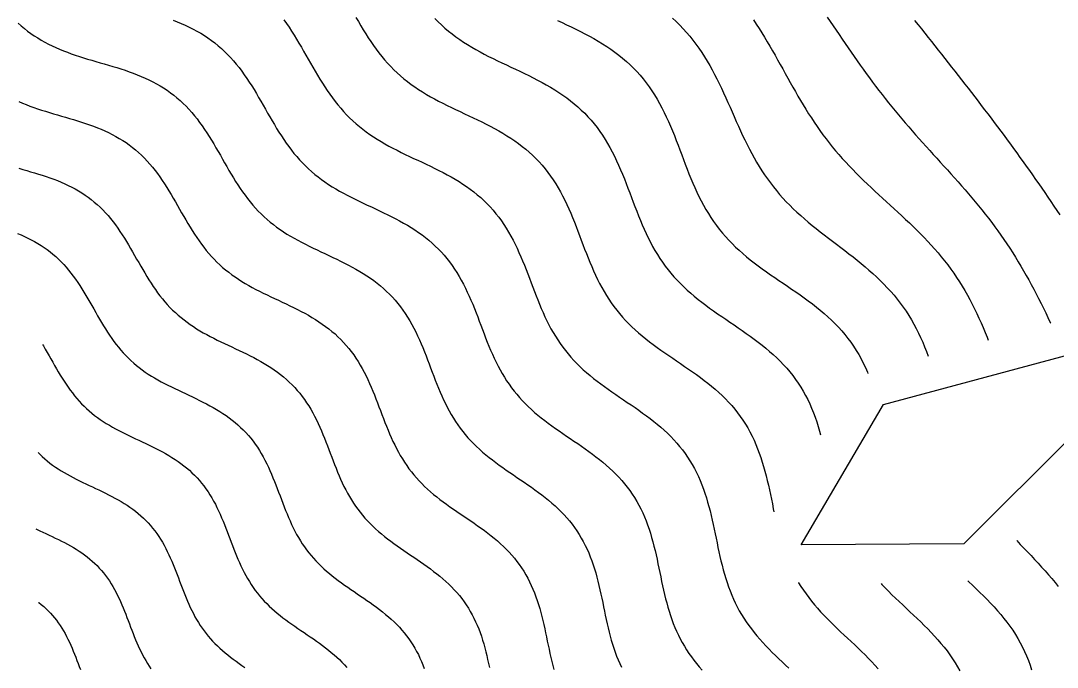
# Model space of a CAD drawing. Header units: millimetres. Extents: x -14.2 to 14.2, y -14.2 to 14.2.
# Drawn here: x 4.96 to 9.99, y 4.46 to 7.6 of the extents above; entities that cross this region are included whole.
import ezdxf

# ---------------------------------------------------------------- set-up
doc = ezdxf.new("R2010")
doc.units = ezdxf.units.MM
for name, color, linetype in [('ALTIN', 2, 'Continuous'), ('DOKU', 8, 'Continuous'), ('KESIM', 1, 'Continuous')]:
    doc.layers.add(name, color=color, linetype=linetype)

msp = doc.modelspace()

# ---------------------------------------------------------------- linework, layer by layer
at = {"layer": 'ALTIN'}
msp.add_lwpolyline([(8.7469, 5.05), (9.1477, 5.7317), (10.6088, 6.125), (9.5377, 5.0563)], close=True, dxfattribs=at)
at = {"layer": 'DOKU'}
for points in [[(5.6999, 7.5985), (5.7201, 7.5908), (5.7399, 7.5826), (5.7595, 7.5741), (5.7787, 7.5651), (5.7976, 7.5556), (5.8162, 7.5457), (5.8344, 7.5352), (5.8522, 7.5242), (5.8696, 7.5127), (5.8865, 7.5006), (5.9031, 7.488), (5.9192, 7.4749), (5.9349, 7.4612), (5.9502, 7.447), (5.965, 7.4322), (5.9794, 7.417), (5.9934, 7.4013), (6.007, 7.3851), (6.0203, 7.3685), (6.0332, 7.3514), (6.0457, 7.334), (6.0579, 7.3163), (6.0699, 7.2983), (6.0816, 7.2799), (6.093, 7.2614), (6.1043, 7.2427), (6.1154, 7.2238), (6.1264, 7.2049), (6.1373, 7.1858), (6.1481, 7.1668), (6.1589, 7.1478), (6.1698, 7.1289), (6.1807, 7.1101), (6.1917, 7.0914), (6.2028, 7.0729), (6.2141, 7.0547), (6.2255, 7.0367), (6.2372, 7.019), (6.2492, 7.0016), (6.2614, 6.9846), (6.274, 6.968), (6.2869, 6.9517), (6.3001, 6.9359), (6.3137, 6.9205), (6.3277, 6.9055), (6.3421, 6.891), (6.3569, 6.8769), (6.3721, 6.8632), (6.3878, 6.85), (6.4038, 6.8373), (6.4202, 6.8249), (6.437, 6.8129), (6.4542, 6.8014), (6.4718, 6.7901), (6.4897, 6.7793), (6.508, 6.7687), (6.5265, 6.7584), (6.5454, 6.7484), (6.5644, 6.7386), (6.5837, 6.729), (6.6032, 6.7195), (6.6228, 6.7101), (6.6425, 6.7008), (6.6623, 6.6915), (6.6822, 6.6822), (6.702, 6.6728), (6.7217, 6.6633), (6.7414, 6.6537), (6.761, 6.644), (6.7803, 6.634), (6.7995, 6.6238), (6.8184, 6.6133), (6.8371, 6.6025), (6.8554, 6.5914), (6.8734, 6.5799), (6.891, 6.568), (6.9082, 6.5557), (6.925, 6.5429), (6.9413, 6.5297), (6.9572, 6.5161), (6.9725, 6.502), (6.9874, 6.4874), (7.0018, 6.4724), (7.0157, 6.4569), (7.029, 6.4409), (7.0419, 6.4245), (7.0542, 6.4076), (7.0661, 6.3903), (7.0775, 6.3726), (7.0884, 6.3545), (7.0988, 6.336), (7.1089, 6.3171), (7.1186, 6.298), (7.1279, 6.2785), (7.1369, 6.2589), (7.1455, 6.2389), (7.154, 6.2188), (7.1622, 6.1986), (7.1702, 6.1782), (7.1781, 6.1578), (7.1858, 6.1373), (7.1936, 6.1168), (7.2013, 6.0963), (7.209, 6.0759), (7.2168, 6.0556), (7.2248, 6.0355), (7.2329, 6.0155), (7.2411, 5.9957), (7.2497, 5.9762), (7.2585, 5.9569), (7.2676, 5.9378), (7.277, 5.9191), (7.2868, 5.9007), (7.297, 5.8827), (7.3076, 5.865), (7.3186, 5.8476), (7.3301, 5.8306), (7.342, 5.814), (7.3545, 5.7978), (7.3673, 5.7819), (7.3807, 5.7664), (7.3945, 5.7513), (7.4088, 5.7365), (7.4236, 5.7221), (7.4388, 5.708), (7.4544, 5.6941), (7.4704, 5.6806), (7.4867, 5.6673), (7.5034, 5.6543), (7.5205, 5.6414), (7.5378, 5.6287), (7.5553, 5.6162), (7.5731, 5.6038), (7.591, 5.5914), (7.609, 5.5791), (7.6271, 5.5669), (7.6452, 5.5546), (7.6633, 5.5422), (7.6814, 5.5298), (7.6993, 5.5172), (7.7171, 5.5045), (7.7347, 5.4917), (7.752, 5.4786), (7.769, 5.4652), (7.7858, 5.4517), (7.8021, 5.4378), (7.8181, 5.4236), (7.8336, 5.4091), (7.8487, 5.3943), (7.8633, 5.3791), (7.8773, 5.3635), (7.8909, 5.3475), (7.9038, 5.3312), (7.9163, 5.3145), (7.9281, 5.2974), (7.9394, 5.2799), (7.9501, 5.262), (7.9602, 5.2438), (7.9697, 5.2252), (7.9787, 5.2062), (7.9872, 5.187), (7.9952, 5.1674), (8.0026, 5.1475), (8.0096, 5.1273), (8.0162, 5.1069), (8.0223, 5.0862), (8.0281, 5.0653), (8.0336, 5.0443), (8.0387, 5.0232), (8.0437, 5.0019), (8.0484, 4.9805), (8.053, 4.9591), (8.0574, 4.9376), (8.0619, 4.9162), (8.0663, 4.8947), (8.0707, 4.8734), (8.0753, 4.8521), (8.08, 4.831), (8.0848, 4.81), (8.0899, 4.7891), (8.0953, 4.7685), (8.101, 4.7481), (8.107, 4.7278), (8.1134, 4.7079), (8.1202, 4.6882), (8.1274, 4.6687), (8.1351, 4.6496), (8.1433, 4.6307), (8.152, 4.6122), (8.1612, 4.5939), (8.1709, 4.5759), (8.1811, 4.5582), (8.1919, 4.5408), (8.2032, 4.5237), (8.215, 4.5069), (8.2273, 4.4903), (8.2401, 4.474), (8.2533, 4.4579), (8.267, 4.442)], [(6.2375, 7.6004), (6.2504, 7.5824), (6.2631, 7.564), (6.2754, 7.5454), (6.2875, 7.5265), (6.2994, 7.5073), (6.311, 7.4879), (6.3225, 7.4684), (6.3338, 7.4488), (6.3451, 7.4292), (6.3563, 7.4095), (6.3675, 7.3898), (6.3787, 7.3703), (6.39, 7.3508), (6.4013, 7.3315), (6.4128, 7.3124), (6.4245, 7.2936), (6.4363, 7.275), (6.4484, 7.2567), (6.4608, 7.2387), (6.4735, 7.2211), (6.4865, 7.2039), (6.4998, 7.1871), (6.5135, 7.1708), (6.5275, 7.1548), (6.542, 7.1394), (6.5569, 7.1243), (6.5722, 7.1098), (6.5879, 7.0957), (6.6041, 7.082), (6.6206, 7.0688), (6.6376, 7.056), (6.655, 7.0436), (6.6728, 7.0317), (6.691, 7.0201), (6.7095, 7.0088), (6.7284, 6.9979), (6.7475, 6.9873), (6.767, 6.9769), (6.7867, 6.9668), (6.8067, 6.9568), (6.8268, 6.947), (6.8471, 6.9373), (6.8675, 6.9277), (6.8879, 6.9181), (6.9084, 6.9084), (6.9289, 6.8988), (6.9494, 6.889), (6.9697, 6.8791), (6.9899, 6.869), (7.0099, 6.8587), (7.0298, 6.8481), (7.0493, 6.8372), (7.0686, 6.8261), (7.0876, 6.8146), (7.1062, 6.8027), (7.1244, 6.7904), (7.1421, 6.7776), (7.1595, 6.7645), (7.1764, 6.7509), (7.1928, 6.7368), (7.2087, 6.7222), (7.224, 6.7071), (7.2389, 6.6916), (7.2532, 6.6755), (7.267, 6.659), (7.2803, 6.642), (7.2931, 6.6246), (7.3054, 6.6067), (7.3171, 6.5884), (7.3284, 6.5696), (7.3392, 6.5505), (7.3496, 6.531), (7.3596, 6.5112), (7.3692, 6.4912), (7.3785, 6.4708), (7.3875, 6.4502), (7.3962, 6.4294), (7.4047, 6.4085), (7.413, 6.3874), (7.4211, 6.3663), (7.4292, 6.3451), (7.4372, 6.3239), (7.4451, 6.3028), (7.4531, 6.2817), (7.4612, 6.2607), (7.4694, 6.2399), (7.4778, 6.2192), (7.4863, 6.1988), (7.4952, 6.1785), (7.5042, 6.1586), (7.5137, 6.1389), (7.5234, 6.1196), (7.5335, 6.1005), (7.5441, 6.0819), (7.555, 6.0636), (7.5664, 6.0456), (7.5783, 6.0281), (7.5907, 6.0109), (7.6035, 5.9941), (7.6168, 5.9777), (7.6306, 5.9617), (7.6449, 5.9461), (7.6597, 5.9308), (7.675, 5.9158), (7.6906, 5.9012), (7.7068, 5.887), (7.7233, 5.873), (7.7402, 5.8592), (7.7575, 5.8457), (7.7751, 5.8324), (7.793, 5.8193), (7.8112, 5.8064), (7.8295, 5.7935), (7.848, 5.7808), (7.8667, 5.7681), (7.8854, 5.7554), (7.9041, 5.7427), (7.9228, 5.7299), (7.9415, 5.717), (7.96, 5.7041), (7.9784, 5.6909), (7.9966, 5.6776), (8.0145, 5.6641), (8.0321, 5.6503), (8.0494, 5.6363), (8.0663, 5.6219), (8.0828, 5.6073), (8.0989, 5.5923), (8.1145, 5.5769), (8.1295, 5.5612), (8.1441, 5.5451), (8.1581, 5.5286), (8.1715, 5.5117), (8.1843, 5.4945), (8.1966, 5.4768), (8.2082, 5.4587), (8.2193, 5.4402), (8.2297, 5.4214), (8.2396, 5.4021), (8.2489, 5.3825), (8.2577, 5.3626), (8.2659, 5.3423), (8.2736, 5.3218), (8.2808, 5.3009), (8.2876, 5.2798), (8.294, 5.2584), (8.2999, 5.2369), (8.3056, 5.2151), (8.3109, 5.1932), (8.316, 5.1712), (8.3209, 5.1491), (8.3257, 5.127), (8.3303, 5.1048), (8.3349, 5.0826), (8.3394, 5.0605), (8.344, 5.0384), (8.3487, 5.0164), (8.3536, 4.9946), (8.3586, 4.9729), (8.3639, 4.9513), (8.3694, 4.93), (8.3753, 4.9088), (8.3815, 4.8879), (8.3881, 4.8673), (8.3951, 4.8469), (8.4026, 4.8268), (8.4106, 4.807), (8.419, 4.7875), (8.428, 4.7683), (8.4375, 4.7494), (8.4476, 4.7309), (8.4582, 4.7126), (8.4693, 4.6946), (8.481, 4.6769), (8.4932, 4.6595), (8.5059, 4.6424), (8.5191, 4.6255), (8.5328, 4.6089), (8.547, 4.5925), (8.5615, 4.5762), (8.5765, 4.5602), (8.5918, 4.5443), (8.6074, 4.5286), (8.6233, 4.5129), (8.6394, 4.4974), (8.6557, 4.4819), (8.6721, 4.4664), (8.6886, 4.451)], [(6.5876, 7.6117), (6.5993, 7.5916), (6.611, 7.5717), (6.6229, 7.5519), (6.6349, 7.5324), (6.6472, 7.5132), (6.6597, 7.4944), (6.6724, 7.4758), (6.6855, 7.4577), (6.6989, 7.4399), (6.7127, 7.4225), (6.7268, 7.4056), (6.7413, 7.3892), (6.7563, 7.3732), (6.7717, 7.3577), (6.7875, 7.3426), (6.8037, 7.3281), (6.8204, 7.314), (6.8375, 7.3003), (6.855, 7.2871), (6.873, 7.2743), (6.8914, 7.262), (6.9101, 7.25), (6.9293, 7.2384), (6.9487, 7.2271), (6.9686, 7.2161), (6.9887, 7.2054), (7.009, 7.195), (7.0296, 7.1847), (7.0504, 7.1745), (7.0713, 7.1645), (7.0924, 7.1546), (7.1135, 7.1446), (7.1347, 7.1347), (7.1559, 7.1247), (7.177, 7.1146), (7.198, 7.1044), (7.2188, 7.0939), (7.2395, 7.0833), (7.26, 7.0724), (7.2802, 7.0612), (7.3001, 7.0497), (7.3197, 7.0378), (7.3389, 7.0255), (7.3577, 7.0128), (7.3761, 6.9996), (7.394, 6.986), (7.4114, 6.972), (7.4283, 6.9574), (7.4448, 6.9424), (7.4607, 6.9268), (7.476, 6.9107), (7.4908, 6.8942), (7.5051, 6.8771), (7.5188, 6.8596), (7.532, 6.8416), (7.5446, 6.8231), (7.5568, 6.8042), (7.5684, 6.7848), (7.5796, 6.7651), (7.5904, 6.745), (7.6007, 6.7245), (7.6106, 6.7038), (7.6202, 6.6827), (7.6295, 6.6615), (7.6385, 6.64), (7.6472, 6.6184), (7.6558, 6.5966), (7.6642, 6.5748), (7.6725, 6.5529), (7.6807, 6.531), (7.689, 6.5092), (7.6972, 6.4874), (7.7056, 6.4658), (7.7141, 6.4442), (7.7227, 6.4229), (7.7316, 6.4018), (7.7407, 6.3809), (7.75, 6.3603), (7.7598, 6.34), (7.7698, 6.32), (7.7803, 6.3004), (7.7912, 6.2811), (7.8025, 6.2622), (7.8143, 6.2436), (7.8265, 6.2255), (7.8393, 6.2078), (7.8525, 6.1904), (7.8663, 6.1735), (7.8806, 6.157), (7.8953, 6.1408), (7.9106, 6.125), (7.9263, 6.1096), (7.9425, 6.0945), (7.9592, 6.0798), (7.9763, 6.0653), (7.9938, 6.0511), (8.0116, 6.0372), (8.0298, 6.0235), (8.0483, 6.0099), (8.067, 5.9965), (8.0859, 5.9833), (8.1051, 5.9701), (8.1243, 5.957), (8.1436, 5.9439), (8.163, 5.9308), (8.1823, 5.9176), (8.2016, 5.9043), (8.2207, 5.8909), (8.2397, 5.8773), (8.2585, 5.8636), (8.277, 5.8496), (8.2952, 5.8354), (8.3131, 5.8209), (8.3305, 5.8061), (8.3476, 5.7909), (8.3642, 5.7754), (8.3802, 5.7596), (8.3958, 5.7434), (8.4108, 5.7267), (8.4253, 5.7097), (8.4391, 5.6923), (8.4524, 5.6744), (8.465, 5.6562), (8.4771, 5.6375), (8.4885, 5.6184), (8.4993, 5.5989), (8.5095, 5.5791), (8.5191, 5.5588), (8.5281, 5.5382), (8.5366, 5.5173), (8.5446, 5.4961), (8.5521, 5.4745), (8.559, 5.4527), (8.5656, 5.4307), (8.5718, 5.4084), (8.5776, 5.3859), (8.5831, 5.3633), (8.5884, 5.3406), (8.5935, 5.3178), (8.5984, 5.2949), (8.6031, 5.272), (8.6079, 5.2491), (8.6126, 5.2262), (8.6158, 5.2107)], [(6.9706, 7.607), (6.9864, 7.591), (7.0027, 7.5755), (7.0195, 7.5605), (7.0367, 7.5459), (7.0543, 7.5318), (7.0724, 7.5182), (7.091, 7.505), (7.1099, 7.4923), (7.1293, 7.4799), (7.149, 7.468), (7.1691, 7.4563), (7.1896, 7.445), (7.2103, 7.434), (7.2313, 7.4231), (7.2526, 7.4125), (7.274, 7.4021), (7.2956, 7.3917), (7.3173, 7.3815), (7.3391, 7.3712), (7.361, 7.361), (7.3828, 7.3507), (7.4046, 7.3402), (7.4263, 7.3297), (7.4478, 7.3189), (7.4691, 7.3079), (7.4903, 7.2967), (7.5111, 7.2851), (7.5316, 7.2732), (7.5518, 7.261), (7.5717, 7.2483), (7.5911, 7.2352), (7.61, 7.2216), (7.6285, 7.2076), (7.6465, 7.1931), (7.6639, 7.1781), (7.6809, 7.1625), (7.6973, 7.1465), (7.7131, 7.1299), (7.7284, 7.1128), (7.7431, 7.0952), (7.7572, 7.0771), (7.7708, 7.0585), (7.7839, 7.0395), (7.7964, 7.0199), (7.8085, 7), (7.82, 6.9796), (7.8311, 6.9589), (7.8417, 6.9378), (7.852, 6.9164), (7.8619, 6.8947), (7.8714, 6.8727), (7.8807, 6.8506), (7.8897, 6.8283), (7.8986, 6.8058), (7.9073, 6.7833), (7.9158, 6.7608), (7.9243, 6.7382), (7.9328, 6.7156), (7.9414, 6.6932), (7.95, 6.6708), (7.9587, 6.6486), (7.9676, 6.6266), (7.9768, 6.6048), (7.9861, 6.5833), (7.9958, 6.562), (8.0058, 6.5411), (8.0162, 6.5204), (8.027, 6.5002), (8.0383, 6.4803), (8.0499, 6.4608), (8.0621, 6.4416), (8.0747, 6.4229), (8.0879, 6.4046), (8.1016, 6.3868), (8.1158, 6.3693), (8.1305, 6.3522), (8.1457, 6.3356), (8.1615, 6.3193), (8.1777, 6.3034), (8.1944, 6.2878), (8.2116, 6.2726), (8.2293, 6.2577), (8.2473, 6.243), (8.2657, 6.2287), (8.2845, 6.2145), (8.3035, 6.2005), (8.3228, 6.1867), (8.3424, 6.173), (8.3621, 6.1595), (8.382, 6.1459), (8.4019, 6.1324), (8.4219, 6.1188), (8.4418, 6.1052), (8.4617, 6.0915), (8.4814, 6.0777), (8.501, 6.0637), (8.5204, 6.0495), (8.5395, 6.0351), (8.5583, 6.0204), (8.5767, 6.0055), (8.5947, 5.9902), (8.6123, 5.9746), (8.6294, 5.9586), (8.646, 5.9422), (8.6621, 5.9255), (8.6776, 5.9083), (8.6925, 5.8908), (8.7068, 5.8728), (8.7205, 5.8544), (8.7335, 5.8355), (8.7459, 5.8163), (8.7577, 5.7966), (8.7688, 5.7765), (8.7794, 5.756), (8.7893, 5.7351), (8.7986, 5.7139), (8.8074, 5.6923), (8.8156, 5.6704), (8.8233, 5.6481), (8.8305, 5.6256), (8.8373, 5.6029), (8.8422, 5.585)], [(7.5647, 7.5978), (7.5873, 7.5873), (7.6098, 7.5766), (7.6322, 7.5659), (7.6545, 7.555), (7.6767, 7.5439), (7.6987, 7.5326), (7.7205, 7.521), (7.742, 7.5091), (7.7632, 7.4968), (7.784, 7.4842), (7.8044, 7.4711), (7.8244, 7.4576), (7.8439, 7.4436), (7.863, 7.4292), (7.8815, 7.4142), (7.8995, 7.3987), (7.917, 7.3827), (7.9339, 7.3662), (7.9502, 7.3491), (7.9659, 7.3315), (7.9811, 7.3133), (7.9957, 7.2947), (8.0097, 7.2755), (8.0232, 7.2559), (8.0361, 7.2357), (8.0485, 7.2152), (8.0604, 7.1942), (8.0718, 7.1728), (8.0828, 7.151), (8.0934, 7.129), (8.1035, 7.1066), (8.1134, 7.084), (8.123, 7.0612), (8.1323, 7.0382), (8.1414, 7.0151), (8.1503, 6.9918), (8.1592, 6.9686), (8.1679, 6.9453), (8.1767, 6.9221), (8.1855, 6.8989), (8.1944, 6.8759), (8.2034, 6.853), (8.2125, 6.8303), (8.222, 6.8078), (8.2316, 6.7856), (8.2416, 6.7637), (8.2519, 6.7421), (8.2627, 6.7209), (8.2738, 6.7), (8.2854, 6.6795), (8.2974, 6.6594), (8.3099, 6.6397), (8.323, 6.6204), (8.3365, 6.6015), (8.3506, 6.5831), (8.3652, 6.5651), (8.3804, 6.5475), (8.3961, 6.5303), (8.4123, 6.5135), (8.4291, 6.4971), (8.4463, 6.4811), (8.464, 6.4654), (8.4822, 6.45), (8.5008, 6.4349), (8.5198, 6.4201), (8.5391, 6.4055), (8.5588, 6.3911), (8.5787, 6.3769), (8.5988, 6.3628), (8.6192, 6.3488), (8.6396, 6.3348), (8.6602, 6.3209), (8.6808, 6.3069), (8.7013, 6.2929), (8.7218, 6.2788), (8.7422, 6.2645), (8.7623, 6.2501), (8.7823, 6.2355), (8.802, 6.2206), (8.8214, 6.2055), (8.8403, 6.1901), (8.8589, 6.1743), (8.8771, 6.1582), (8.8947, 6.1418), (8.9118, 6.1249), (8.9283, 6.1076), (8.9443, 6.09), (8.9597, 6.0719), (8.9744, 6.0533), (8.9885, 6.0343), (9.002, 6.0149), (9.0148, 5.9951), (9.0269, 5.9748), (9.0384, 5.9541), (9.0492, 5.9329), (9.0595, 5.9114), (9.0691, 5.8895), (9.0715, 5.8836)], [(8.1234, 7.6084), (8.1411, 7.5917), (8.1584, 7.5746), (8.1751, 7.557), (8.1914, 7.5389), (8.2071, 7.5204), (8.2223, 7.5014), (8.2371, 7.482), (8.2513, 7.4622), (8.2651, 7.4419), (8.2784, 7.4213), (8.2913, 7.4003), (8.3038, 7.3789), (8.3159, 7.3572), (8.3276, 7.3353), (8.339, 7.3131), (8.3501, 7.2907), (8.3609, 7.268), (8.3716, 7.2453), (8.382, 7.2224), (8.3923, 7.1994), (8.4025, 7.1764), (8.4126, 7.1534), (8.4227, 7.1304), (8.4329, 7.1074), (8.4431, 7.0846), (8.4534, 7.0619), (8.4638, 7.0393), (8.4745, 7.0169), (8.4853, 6.9948), (8.4965, 6.9729), (8.5079, 6.9512), (8.5196, 6.9299), (8.5317, 6.9088), (8.5441, 6.8881), (8.557, 6.8677), (8.5703, 6.8477), (8.5839, 6.828), (8.5981, 6.8087), (8.6127, 6.7897), (8.6277, 6.7711), (8.6432, 6.7528), (8.6592, 6.7349), (8.6755, 6.7173), (8.6924, 6.7001), (8.7096, 6.6831), (8.7273, 6.6665), (8.7453, 6.6501), (8.7637, 6.6339), (8.7824, 6.618), (8.8014, 6.6023), (8.8207, 6.5867), (8.8401, 6.5713), (8.8598, 6.5559), (8.8797, 6.5407), (8.8996, 6.5255), (8.9196, 6.5103), (8.9396, 6.495), (8.9596, 6.4797), (8.9796, 6.4644), (8.9994, 6.4489), (9.0191, 6.4332), (9.0385, 6.4174), (9.0577, 6.4014), (9.0767, 6.3851), (9.0953, 6.3686), (9.1135, 6.3518), (9.1314, 6.3347), (9.1488, 6.3172), (9.1657, 6.2994), (9.1822, 6.2813), (9.1982, 6.2628), (9.2136, 6.244), (9.2285, 6.2247), (9.2429, 6.2051), (9.2566, 6.1851), (9.2699, 6.1647), (9.2825, 6.144), (9.2946, 6.1228), (9.3061, 6.1013), (9.3171, 6.0795), (9.3275, 6.0574), (9.3374, 6.0349), (9.3469, 6.0121), (9.3559, 5.9891), (9.3642, 5.9663)], [(8.5158, 7.6007), (8.5298, 7.5798), (8.5435, 7.5587), (8.557, 7.5374), (8.5702, 7.5159), (8.5832, 7.4942), (8.596, 7.4724), (8.6086, 7.4505), (8.6211, 7.4285), (8.6335, 7.4064), (8.6458, 7.3842), (8.6581, 7.3621), (8.6703, 7.3399), (8.6825, 7.3178), (8.6947, 7.2957), (8.707, 7.2738), (8.7194, 7.2519), (8.732, 7.2301), (8.7446, 7.2085), (8.7574, 7.187), (8.7704, 7.1658), (8.7837, 7.1447), (8.7971, 7.1238), (8.8108, 7.1031), (8.8248, 7.0826), (8.839, 7.0624), (8.8536, 7.0424), (8.8684, 7.0227), (8.8835, 7.0032), (8.8989, 6.9839), (8.9147, 6.9649), (8.9307, 6.9461), (8.9471, 6.9276), (8.9637, 6.9092), (8.9806, 6.891), (8.9978, 6.8731), (9.0152, 6.8553), (9.0328, 6.8377), (9.0507, 6.8202), (9.0688, 6.8029), (9.087, 6.7856), (9.1054, 6.7684), (9.1239, 6.7513), (9.1425, 6.7343), (9.1612, 6.7172), (9.1798, 6.7002), (9.1985, 6.6831), (9.2172, 6.666), (9.2358, 6.6488), (9.2543, 6.6315), (9.2726, 6.6141), (9.2909, 6.5966), (9.3089, 6.5789), (9.3267, 6.561), (9.3443, 6.5429), (9.3616, 6.5247), (9.3786, 6.5062), (9.3953, 6.4875), (9.4117, 6.4685), (9.4277, 6.4493), (9.4434, 6.4298), (9.4586, 6.41), (9.4735, 6.39), (9.488, 6.3696), (9.502, 6.349), (9.5157, 6.3282), (9.5289, 6.307), (9.5417, 6.2856), (9.5541, 6.264), (9.5662, 6.2421), (9.5778, 6.2199), (9.5891, 6.1975), (9.6, 6.1749), (9.6105, 6.1521), (9.6208, 6.1291), (9.6308, 6.106), (9.6404, 6.0827), (9.6499, 6.0592), (9.6556, 6.0448)], [(8.8746, 7.6132), (8.8891, 7.592), (8.9036, 7.5709), (8.918, 7.5496), (8.9324, 7.5284), (8.9468, 7.5072), (8.9612, 7.4861), (8.9756, 7.465), (8.9901, 7.4439), (9.0046, 7.4228), (9.0192, 7.4019), (9.0339, 7.381), (9.0487, 7.3602), (9.0636, 7.3396), (9.0786, 7.319), (9.0937, 7.2985), (9.109, 7.2781), (9.1244, 7.2578), (9.1399, 7.2377), (9.1556, 7.2177), (9.1714, 7.1978), (9.1874, 7.1779), (9.2035, 7.1583), (9.2197, 7.1387), (9.2361, 7.1192), (9.2526, 7.0998), (9.2693, 7.0805), (9.286, 7.0613), (9.3029, 7.0421), (9.3198, 7.023), (9.3369, 7.004), (9.354, 6.985), (9.3712, 6.966), (9.3884, 6.9471), (9.4057, 6.9281), (9.4229, 6.9092), (9.4402, 6.8902), (9.4574, 6.8712), (9.4746, 6.8522), (9.4917, 6.8331), (9.5088, 6.8139), (9.5258, 6.7947), (9.5427, 6.7754), (9.5594, 6.7559), (9.576, 6.7364), (9.5925, 6.7167), (9.6088, 6.697), (9.6249, 6.677), (9.6408, 6.657), (9.6566, 6.6368), (9.6721, 6.6164), (9.6874, 6.5959), (9.7024, 6.5752), (9.7172, 6.5543), (9.7318, 6.5333), (9.7461, 6.5122), (9.7602, 6.4908), (9.774, 6.4693), (9.7876, 6.4476), (9.801, 6.4258), (9.8141, 6.4038), (9.827, 6.3817), (9.8396, 6.3595), (9.8521, 6.3371), (9.8643, 6.3146), (9.8764, 6.2919), (9.8882, 6.2692), (9.8999, 6.2464), (9.9114, 6.2235), (9.9228, 6.2005), (9.9341, 6.1774), (9.9453, 6.1543), (9.9564, 6.1312), (9.9584, 6.1268)], [(9.2983, 7.597), (9.3147, 7.5766), (9.3311, 7.5562), (9.3474, 7.5357), (9.3638, 7.5152), (9.3801, 7.4947), (9.3963, 7.4742), (9.4126, 7.4536), (9.4288, 7.4331), (9.445, 7.4125), (9.4612, 7.3919), (9.4774, 7.3713), (9.4935, 7.3507), (9.5096, 7.33), (9.5257, 7.3093), (9.5418, 7.2886), (9.5578, 7.2679), (9.5738, 7.2472), (9.5898, 7.2264), (9.6057, 7.2056), (9.6216, 7.1848), (9.6375, 7.164), (9.6533, 7.1431), (9.6691, 7.1222), (9.6849, 7.1013), (9.7006, 7.0803), (9.7163, 7.0593), (9.7319, 7.0383), (9.7475, 7.0172), (9.763, 6.9961), (9.7785, 6.975), (9.794, 6.9538), (9.8093, 6.9326), (9.8247, 6.9113), (9.8399, 6.89), (9.8551, 6.8686), (9.8702, 6.8472), (9.8853, 6.8258), (9.9003, 6.8043), (9.9153, 6.7828), (9.9301, 6.7612), (9.9449, 6.7396), (9.9597, 6.7179), (9.9743, 6.6962), (9.9889, 6.6744), (10.0035, 6.6526)], [(4.9486, 7.5838), (4.9636, 7.5707), (4.9789, 7.5581), (4.9945, 7.5459), (5.0105, 7.5342), (5.0267, 7.523), (5.0433, 7.5123), (5.0602, 7.502), (5.0774, 7.4923), (5.095, 7.4829), (5.1128, 7.4741), (5.131, 7.4656), (5.1494, 7.4576), (5.1682, 7.4499), (5.1872, 7.4426), (5.2065, 7.4356), (5.2259, 7.4289), (5.2456, 7.4224), (5.2655, 7.4161), (5.2855, 7.41), (5.3056, 7.404), (5.3259, 7.3981), (5.3462, 7.3922), (5.3665, 7.3863), (5.3868, 7.3804), (5.4071, 7.3743), (5.4273, 7.3682), (5.4474, 7.3618), (5.4674, 7.3552), (5.4873, 7.3484), (5.5069, 7.3412), (5.5264, 7.3337), (5.5455, 7.3259), (5.5644, 7.3176), (5.583, 7.3089), (5.6013, 7.2998), (5.6192, 7.2902), (5.6368, 7.28), (5.654, 7.2694), (5.6708, 7.2583), (5.6872, 7.2467), (5.7032, 7.2345), (5.7188, 7.2218), (5.7339, 7.2085), (5.7487, 7.1948), (5.763, 7.1806), (5.7769, 7.1658), (5.7905, 7.1506), (5.8036, 7.135), (5.8164, 7.1189), (5.8289, 7.1025), (5.841, 7.0857), (5.8528, 7.0685), (5.8643, 7.0511), (5.8756, 7.0334), (5.8867, 7.0155), (5.8976, 6.9974), (5.9083, 6.9792), (5.9189, 6.9609), (5.9295, 6.9425), (5.9399, 6.9241), (5.9504, 6.9058), (5.9609, 6.8875), (5.9714, 6.8693), (5.982, 6.8513), (5.9927, 6.8334), (6.0036, 6.8158), (6.0147, 6.7984), (6.026, 6.7813), (6.0376, 6.7645), (6.0494, 6.7481), (6.0615, 6.732), (6.074, 6.7163), (6.0868, 6.701), (6.0999, 6.6861), (6.1135, 6.6717), (6.1274, 6.6576), (6.1417, 6.644), (6.1564, 6.6308), (6.1715, 6.6181), (6.1869, 6.6057), (6.2028, 6.5938), (6.2191, 6.5822), (6.2357, 6.571), (6.2527, 6.5602), (6.27, 6.5497), (6.2876, 6.5395), (6.3055, 6.5296), (6.3237, 6.5199), (6.3422, 6.5104), (6.3608, 6.5011), (6.3796, 6.4919), (6.3986, 6.4829), (6.4176, 6.4739), (6.4367, 6.4649), (6.4559, 6.4559), (6.475, 6.4468), (6.4941, 6.4377), (6.5131, 6.4284), (6.532, 6.419), (6.5507, 6.4094), (6.5693, 6.3995), (6.5876, 6.3894), (6.6056, 6.3789), (6.6233, 6.3682), (6.6407, 6.357), (6.6577, 6.3456), (6.6743, 6.3337), (6.6905, 6.3214), (6.7063, 6.3086), (6.7216, 6.2955), (6.7364, 6.2818), (6.7508, 6.2678), (6.7647, 6.2532), (6.7781, 6.2382), (6.791, 6.2228), (6.8034, 6.2069), (6.8153, 6.1906), (6.8268, 6.1739), (6.8378, 6.1568), (6.8483, 6.1393), (6.8585, 6.1214), (6.8682, 6.1032), (6.8775, 6.0847), (6.8865, 6.0659), (6.8952, 6.0469), (6.9036, 6.0277), (6.9117, 6.0083), (6.9196, 5.9887), (6.9274, 5.969), (6.935, 5.9493), (6.9425, 5.9295), (6.95, 5.9097), (6.9574, 5.8899), (6.9649, 5.8702), (6.9725, 5.8506), (6.9801, 5.8311), (6.9879, 5.8118), (6.9959, 5.7927), (7.0042, 5.7738), (7.0127, 5.7552), (7.0215, 5.7368), (7.0306, 5.7187), (7.04, 5.7009), (7.0499, 5.6835), (7.0601, 5.6664), (7.0708, 5.6496), (7.0819, 5.6332), (7.0934, 5.6171), (7.1054, 5.6015), (7.1179, 5.5861), (7.1308, 5.5712), (7.1441, 5.5566), (7.1579, 5.5423), (7.1722, 5.5283), (7.1869, 5.5147), (7.2019, 5.5013), (7.2174, 5.4882), (7.2332, 5.4754), (7.2494, 5.4628), (7.2658, 5.4504), (7.2825, 5.4381), (7.2995, 5.426), (7.3166, 5.414), (7.3339, 5.4021), (7.3513, 5.3902), (7.3688, 5.3784), (7.3863, 5.3665), (7.4038, 5.3545), (7.4213, 5.3425), (7.4386, 5.3304), (7.4558, 5.3181), (7.4727, 5.3057), (7.4895, 5.293), (7.506, 5.2802), (7.5221, 5.267), (7.5379, 5.2536), (7.5534, 5.2399), (7.5684, 5.2259), (7.5829, 5.2116), (7.597, 5.1969), (7.6106, 5.1819), (7.6237, 5.1665), (7.6362, 5.1507), (7.6482, 5.1345), (7.6596, 5.118), (7.6705, 5.1011), (7.6809, 5.0838), (7.6906, 5.0662), (7.6999, 5.0483), (7.7086, 5.0299), (7.7167, 5.0113), (7.7244, 4.9924), (7.7316, 4.9731), (7.7384, 4.9537), (7.7447, 4.9339), (7.7507, 4.914), (7.7562, 4.8938), (7.7615, 4.8735), (7.7665, 4.8531), (7.7713, 4.8325), (7.7758, 4.8118), (7.7803, 4.7911), (7.7846, 4.7704), (7.7889, 4.7497), (7.7931, 4.729), (7.7975, 4.7084), (7.8018, 4.6878), (7.8064, 4.6674), (7.8111, 4.6471), (7.816, 4.627), (7.8212, 4.607), (7.8266, 4.5873), (7.8324, 4.5677), (7.8386, 4.5485), (7.8452, 4.5294), (7.8522, 4.5106), (7.8596, 4.4921), (7.8675, 4.4739), (7.8759, 4.456)], [(4.9511, 7.204), (4.969, 7.1962), (4.9871, 7.1888), (5.0054, 7.1817), (5.024, 7.175), (5.0428, 7.1685), (5.0618, 7.1622), (5.0809, 7.1562), (5.1002, 7.1503), (5.1197, 7.1445), (5.1392, 7.1388), (5.1588, 7.1331), (5.1784, 7.1274), (5.198, 7.1217), (5.2176, 7.1159), (5.2371, 7.1099), (5.2565, 7.1038), (5.2758, 7.0974), (5.295, 7.0908), (5.3139, 7.0839), (5.3327, 7.0767), (5.3512, 7.0691), (5.3694, 7.0611), (5.3874, 7.0527), (5.405, 7.0439), (5.4223, 7.0346), (5.4392, 7.0249), (5.4558, 7.0146), (5.4721, 7.0039), (5.4879, 6.9927), (5.5033, 6.9809), (5.5183, 6.9687), (5.533, 6.9559), (5.5472, 6.9426), (5.561, 6.9289), (5.5745, 6.9147), (5.5875, 6.9), (5.6002, 6.8849), (5.6126, 6.8694), (5.6246, 6.8536), (5.6363, 6.8373), (5.6477, 6.8208), (5.6588, 6.804), (5.6697, 6.7869), (5.6804, 6.7696), (5.6909, 6.7522), (5.7012, 6.7346), (5.7115, 6.7169), (5.7216, 6.6992), (5.7317, 6.6814), (5.7418, 6.6637), (5.7519, 6.6461), (5.7621, 6.6285), (5.7723, 6.6111), (5.7827, 6.5939), (5.7932, 6.5769), (5.8039, 6.5601), (5.8148, 6.5436), (5.826, 6.5275), (5.8374, 6.5116), (5.8491, 6.4961), (5.8611, 6.4809), (5.8735, 6.4662), (5.8861, 6.4518), (5.8992, 6.4378), (5.9126, 6.4243), (5.9264, 6.4112), (5.9406, 6.3984), (5.9552, 6.3861), (5.9701, 6.3742), (5.9854, 6.3627), (6.0011, 6.3515), (6.0171, 6.3407), (6.0335, 6.3303), (6.0502, 6.3202), (6.0672, 6.3103), (6.0845, 6.3007), (6.1021, 6.2914), (6.1199, 6.2822), (6.1379, 6.2732), (6.156, 6.2644), (6.1743, 6.2556), (6.1927, 6.247), (6.2111, 6.2383), (6.2296, 6.2296), (6.2481, 6.2209), (6.2665, 6.2121), (6.2849, 6.2031), (6.3031, 6.194), (6.3211, 6.1847), (6.339, 6.1752), (6.3567, 6.1654), (6.374, 6.1553), (6.3911, 6.145), (6.4079, 6.1342), (6.4243, 6.1231), (6.4404, 6.1117), (6.456, 6.0998), (6.4712, 6.0875), (6.486, 6.0748), (6.5003, 6.0617), (6.5142, 6.0481), (6.5276, 6.0341), (6.5405, 6.0196), (6.553, 6.0047), (6.565, 5.9894), (6.5765, 5.9736), (6.5875, 5.9575), (6.5981, 5.941), (6.6083, 5.9241), (6.6181, 5.9069), (6.6275, 5.8893), (6.6365, 5.8715), (6.6451, 5.8533), (6.6535, 5.835), (6.6616, 5.8164), (6.6695, 5.7977), (6.6771, 5.7788), (6.6846, 5.7598), (6.6919, 5.7407), (6.6992, 5.7216), (6.7064, 5.7025), (6.7136, 5.6835), (6.7208, 5.6644), (6.7281, 5.6455), (6.7355, 5.6267), (6.743, 5.6081), (6.7507, 5.5897), (6.7587, 5.5714), (6.7669, 5.5534), (6.7754, 5.5357), (6.7842, 5.5183), (6.7933, 5.5011), (6.8028, 5.4843), (6.8127, 5.4677), (6.823, 5.4516), (6.8337, 5.4357), (6.8448, 5.4203), (6.8564, 5.4051), (6.8684, 5.3903), (6.8808, 5.3759), (6.8937, 5.3618), (6.9071, 5.348), (6.9208, 5.3346), (6.935, 5.3214), (6.9495, 5.3085), (6.9644, 5.2959), (6.9797, 5.2835), (6.9953, 5.2713), (7.0111, 5.2593), (7.0273, 5.2475), (7.0436, 5.2358), (7.0602, 5.2243), (7.0769, 5.2128), (7.0937, 5.2013), (7.1105, 5.1899), (7.1274, 5.1784), (7.1443, 5.1669), (7.1611, 5.1553), (7.1779, 5.1436), (7.1944, 5.1317), (7.2108, 5.1197), (7.227, 5.1075), (7.2429, 5.0951), (7.2585, 5.0824), (7.2737, 5.0695), (7.2886, 5.0563), (7.3031, 5.0428), (7.3171, 5.0289), (7.3307, 5.0148), (7.3438, 5.0002), (7.3565, 4.9854), (7.3686, 4.9702), (7.3801, 4.9546), (7.3912, 4.9386), (7.4017, 4.9223), (7.4116, 4.9057), (7.4211, 4.8887), (7.43, 4.8713), (7.4384, 4.8536), (7.4463, 4.8357), (7.4537, 4.8174), (7.4606, 4.7988), (7.4672, 4.78), (7.4733, 4.761), (7.479, 4.7417), (7.4844, 4.7223), (7.4895, 4.7027), (7.4943, 4.683), (7.4989, 4.6631), (7.5033, 4.6432), (7.5076, 4.6232), (7.5118, 4.6032), (7.5159, 4.5832), (7.52, 4.5632), (7.5242, 4.5433), (7.5284, 4.5235), (7.5328, 4.5038), (7.5373, 4.4842), (7.542, 4.4648), (7.547, 4.4455)], [(4.9525, 6.8795), (4.9714, 6.874), (4.9903, 6.8686), (5.0092, 6.863), (5.0281, 6.8574), (5.0469, 6.8517), (5.0656, 6.8458), (5.0842, 6.8396), (5.1026, 6.8333), (5.1209, 6.8266), (5.139, 6.8196), (5.1568, 6.8123), (5.1744, 6.8046), (5.1917, 6.7966), (5.2087, 6.7881), (5.2253, 6.7791), (5.2417, 6.7697), (5.2577, 6.7599), (5.2733, 6.7495), (5.2885, 6.7387), (5.3034, 6.7273), (5.3179, 6.7155), (5.332, 6.7032), (5.3457, 6.6905), (5.359, 6.6772), (5.372, 6.6635), (5.3846, 6.6494), (5.3968, 6.6349), (5.4087, 6.6199), (5.4203, 6.6046), (5.4315, 6.589), (5.4425, 6.5731), (5.4533, 6.5568), (5.4638, 6.5404), (5.4741, 6.5237), (5.4842, 6.5069), (5.4942, 6.49), (5.504, 6.4729), (5.5138, 6.4558), (5.5235, 6.4387), (5.5333, 6.4217), (5.543, 6.4047), (5.5528, 6.3878), (5.5627, 6.371), (5.5727, 6.3544), (5.5828, 6.338), (5.5931, 6.3218), (5.6036, 6.306), (5.6144, 6.2904), (5.6254, 6.2751), (5.6366, 6.2601), (5.6482, 6.2455), (5.6601, 6.2313), (5.6723, 6.2175), (5.6849, 6.204), (5.6979, 6.1909), (5.7112, 6.1783), (5.7248, 6.166), (5.7388, 6.1542), (5.7532, 6.1427), (5.768, 6.1316), (5.7831, 6.1208), (5.7986, 6.1104), (5.8144, 6.1004), (5.8305, 6.0906), (5.8469, 6.0811), (5.8635, 6.0719), (5.8804, 6.0629), (5.8976, 6.054), (5.9149, 6.0454), (5.9324, 6.0369), (5.95, 6.0284), (5.9677, 6.0201), (5.9855, 6.0117), (6.0033, 6.0033), (6.0211, 5.9949), (6.0389, 5.9864), (6.0566, 5.9778), (6.0741, 5.969), (6.0915, 5.9601), (6.1088, 5.9509), (6.1258, 5.9415), (6.1425, 5.9318), (6.159, 5.9218), (6.1752, 5.9114), (6.191, 5.9007), (6.2064, 5.8897), (6.2215, 5.8782), (6.2362, 5.8664), (6.2504, 5.8542), (6.2642, 5.8415), (6.2776, 5.8284), (6.2905, 5.8149), (6.303, 5.801), (6.315, 5.7866), (6.3265, 5.7718), (6.3376, 5.7567), (6.3483, 5.7411), (6.3585, 5.7252), (6.3683, 5.7089), (6.3777, 5.6923), (6.3867, 5.6754), (6.3954, 5.6582), (6.4038, 5.6407), (6.4118, 5.623), (6.4196, 5.6051), (6.4272, 5.5871), (6.4346, 5.5689), (6.4418, 5.5506), (6.4489, 5.5322), (6.4558, 5.5138), (6.4628, 5.4954), (6.4697, 5.477), (6.4767, 5.4587), (6.4837, 5.4405), (6.4908, 5.4224), (6.4981, 5.4044), (6.5055, 5.3866), (6.5132, 5.3691), (6.5211, 5.3517), (6.5293, 5.3346), (6.5377, 5.3178), (6.5465, 5.3013), (6.5557, 5.2851), (6.5652, 5.2691), (6.5751, 5.2536), (6.5855, 5.2383), (6.5962, 5.2234), (6.6073, 5.2088), (6.6189, 5.1946), (6.6309, 5.1806), (6.6433, 5.167), (6.6562, 5.1538), (6.6694, 5.1408), (6.6831, 5.1281), (6.6971, 5.1157), (6.7115, 5.1035), (6.7262, 5.0916), (6.7412, 5.0799), (6.7565, 5.0683), (6.772, 5.0569), (6.7878, 5.0457), (6.8037, 5.0345), (6.8198, 5.0234), (6.836, 5.0124), (6.8523, 5.0013), (6.8686, 4.9903), (6.8848, 4.9792), (6.901, 4.968), (6.9171, 4.9568), (6.9331, 4.9453), (6.9489, 4.9338), (6.9645, 4.922), (6.9798, 4.91), (6.9948, 4.8978), (7.0095, 4.8854), (7.0239, 4.8726), (7.0378, 4.8596), (7.0514, 4.8463), (7.0645, 4.8326), (7.0771, 4.8186), (7.0893, 4.8043), (7.1009, 4.7896), (7.1121, 4.7746), (7.1227, 4.7592), (7.1328, 4.7435), (7.1424, 4.7275), (7.1515, 4.7111), (7.1601, 4.6944), (7.1682, 4.6774), (7.1758, 4.66), (7.183, 4.6424), (7.1897, 4.6245), (7.1959, 4.6064), (7.2018, 4.5881), (7.2073, 4.5695), (7.2125, 4.5508), (7.2174, 4.5319), (7.2221, 4.5129), (7.2265, 4.4937), (7.2308, 4.4745), (7.2349, 4.4553)], [(4.9453, 6.5626), (4.9624, 6.5556), (4.9793, 6.5482), (4.996, 6.5404), (5.0123, 6.5322), (5.0284, 6.5236), (5.0441, 6.5146), (5.0595, 6.5051), (5.0745, 6.4951), (5.0892, 6.4847), (5.1035, 6.4738), (5.1175, 6.4624), (5.131, 6.4506), (5.1442, 6.4383), (5.157, 6.4255), (5.1695, 6.4124), (5.1816, 6.3988), (5.1934, 6.3848), (5.2048, 6.3704), (5.216, 6.3557), (5.2268, 6.3406), (5.2374, 6.3253), (5.2477, 6.3097), (5.2578, 6.2939), (5.2677, 6.2778), (5.2775, 6.2617), (5.2871, 6.2454), (5.2966, 6.229), (5.306, 6.2125), (5.3154, 6.1961), (5.3247, 6.1796), (5.3341, 6.1633), (5.3435, 6.147), (5.353, 6.1309), (5.3626, 6.1149), (5.3724, 6.0991), (5.3823, 6.0836), (5.3924, 6.0683), (5.4027, 6.0533), (5.4133, 6.0386), (5.4242, 6.0242), (5.4353, 6.0101), (5.4468, 5.9964), (5.4585, 5.9831), (5.4707, 5.9702), (5.4831, 5.9576), (5.4959, 5.9454), (5.509, 5.9336), (5.5225, 5.9222), (5.5364, 5.9112), (5.5506, 5.9005), (5.5651, 5.8901), (5.58, 5.8801), (5.5952, 5.8704), (5.6107, 5.861), (5.6265, 5.8519), (5.6425, 5.843), (5.6588, 5.8343), (5.6753, 5.8259), (5.692, 5.8175), (5.7088, 5.8093), (5.7258, 5.8012), (5.7428, 5.7931), (5.7599, 5.7851), (5.7771, 5.7771), (5.7942, 5.769), (5.8113, 5.7608), (5.8283, 5.7525), (5.8452, 5.7441), (5.8619, 5.7354), (5.8785, 5.7266), (5.8949, 5.7175), (5.911, 5.7082), (5.9269, 5.6986), (5.9424, 5.6886), (5.9576, 5.6783), (5.9725, 5.6677), (5.987, 5.6567), (6.0011, 5.6453), (6.0148, 5.6335), (6.0281, 5.6213), (6.041, 5.6087), (6.0534, 5.5957), (6.0654, 5.5823), (6.0769, 5.5685), (6.0881, 5.5543), (6.0987, 5.5397), (6.109, 5.5247), (6.1188, 5.5094), (6.1283, 5.4937), (6.1373, 5.4778), (6.146, 5.4615), (6.1544, 5.4449), (6.1624, 5.4281), (6.1702, 5.4111), (6.1777, 5.3939), (6.185, 5.3765), (6.192, 5.359), (6.199, 5.3414), (6.2058, 5.3237), (6.2125, 5.306), (6.2192, 5.2883), (6.2259, 5.2706), (6.2326, 5.253), (6.2393, 5.2354), (6.2462, 5.218), (6.2532, 5.2007), (6.2603, 5.1836), (6.2677, 5.1667), (6.2753, 5.15), (6.2832, 5.1336), (6.2913, 5.1174), (6.2998, 5.1015), (6.3086, 5.0859), (6.3178, 5.0705), (6.3273, 5.0555), (6.3372, 5.0409), (6.3476, 5.0265), (6.3583, 5.0125), (6.3694, 4.9988), (6.381, 4.9854), (6.3929, 4.9723), (6.4053, 4.9595), (6.418, 4.947), (6.4312, 4.9348), (6.4447, 4.9229), (6.4585, 4.9112), (6.4727, 4.8997), (6.4871, 4.8884), (6.5018, 4.8773), (6.5168, 4.8663), (6.532, 4.8555), (6.5473, 4.8447), (6.5628, 4.8341), (6.5784, 4.8234), (6.594, 4.8128), (6.6097, 4.8022), (6.6253, 4.7915), (6.6409, 4.7808), (6.6564, 4.7699), (6.6718, 4.7589), (6.687, 4.7478), (6.702, 4.7365), (6.7167, 4.725), (6.7312, 4.7132), (6.7453, 4.7012), (6.7591, 4.689), (6.7726, 4.6764), (6.7856, 4.6636), (6.7982, 4.6505), (6.8104, 4.637), (6.822, 4.6232), (6.8333, 4.6091), (6.844, 4.5946), (6.8542, 4.5799), (6.864, 4.5647), (6.8732, 4.5493), (6.882, 4.5335), (6.8902, 4.5174), (6.898, 4.5011), (6.9053, 4.4844), (6.9122, 4.4674), (6.9187, 4.4502)], [(5.0663, 6.0238), (5.0708, 6.0164), (5.08, 6.0007), (5.0891, 5.985), (5.0982, 5.9692), (5.1072, 5.9534), (5.1162, 5.9376), (5.1252, 5.9219), (5.1342, 5.9062), (5.1433, 5.8907), (5.1526, 5.8754), (5.1619, 5.8602), (5.1715, 5.8453), (5.1812, 5.8306), (5.1911, 5.8162), (5.2013, 5.802), (5.2117, 5.7882), (5.2224, 5.7747), (5.2334, 5.7616), (5.2447, 5.7488), (5.2564, 5.7363), (5.2683, 5.7243), (5.2806, 5.7126), (5.2933, 5.7012), (5.3062, 5.6902), (5.3195, 5.6796), (5.3332, 5.6694), (5.3472, 5.6594), (5.3615, 5.6498), (5.3761, 5.6405), (5.391, 5.6315), (5.4061, 5.6227), (5.4215, 5.6142), (5.4372, 5.6058), (5.453, 5.5977), (5.469, 5.5897), (5.4852, 5.5818), (5.5015, 5.574), (5.5179, 5.5662), (5.5343, 5.5585), (5.5508, 5.5508), (5.5672, 5.543), (5.5837, 5.5352), (5.6, 5.5272), (5.6163, 5.5191), (5.6323, 5.5108), (5.6483, 5.5023), (5.664, 5.4936), (5.6795, 5.4846), (5.6947, 5.4754), (5.7097, 5.4658), (5.7243, 5.4559), (5.7386, 5.4457), (5.7525, 5.4351), (5.7661, 5.4242), (5.7792, 5.4128), (5.792, 5.4011), (5.8044, 5.389), (5.8163, 5.3765), (5.8278, 5.3637), (5.8389, 5.3504), (5.8496, 5.3367), (5.8599, 5.3227), (5.8697, 5.3083), (5.8792, 5.2936), (5.8882, 5.2786), (5.8969, 5.2632), (5.9053, 5.2476), (5.9133, 5.2317), (5.921, 5.2155), (5.9285, 5.1992), (5.9357, 5.1826), (5.9427, 5.1659), (5.9495, 5.1491), (5.9562, 5.1322), (5.9627, 5.1152), (5.9692, 5.0982), (5.9756, 5.0811), (5.982, 5.0641), (5.9884, 5.0472), (5.9949, 5.0304), (6.0015, 5.0136), (6.0082, 4.997), (6.0151, 4.9806), (6.0222, 4.9643), (6.0295, 4.9483), (6.0371, 4.9325), (6.0449, 4.9169), (6.053, 4.9017), (6.0615, 4.8867), (6.0703, 4.8719), (6.0795, 4.8575), (6.089, 4.8434), (6.0989, 4.8296), (6.1093, 4.8161), (6.12, 4.803), (6.1311, 4.7901), (6.1425, 4.7775), (6.1544, 4.7653), (6.1667, 4.7533), (6.1793, 4.7415), (6.1922, 4.73), (6.2055, 4.7188), (6.2191, 4.7078), (6.233, 4.6969), (6.2472, 4.6862), (6.2615, 4.6757), (6.2761, 4.6653), (6.2909, 4.655), (6.3057, 4.6447), (6.3207, 4.6345), (6.3357, 4.6243), (6.3508, 4.6141), (6.3658, 4.6039), (6.3808, 4.5935), (6.3957, 4.5831), (6.4105, 4.5726), (6.4251, 4.5619), (6.4395, 4.551), (6.4536, 4.5399), (6.4675, 4.5286), (6.4811, 4.5171), (6.4944, 4.5053), (6.5073, 4.4933), (6.5198, 4.4809), (6.5319, 4.4683), (6.5436, 4.4554)], [(5.0461, 5.4985), (5.0536, 5.4909), (5.0654, 5.4797), (5.0775, 5.4688), (5.0899, 5.4583), (5.1027, 5.4481), (5.1158, 5.4382), (5.1292, 5.4287), (5.1429, 5.4195), (5.1569, 5.4106), (5.1712, 5.4019), (5.1857, 5.3935), (5.2005, 5.3853), (5.2155, 5.3773), (5.2307, 5.3695), (5.2461, 5.3618), (5.2616, 5.3542), (5.2772, 5.3468), (5.2929, 5.3393), (5.3087, 5.3319), (5.3245, 5.3245), (5.3403, 5.3171), (5.3561, 5.3095), (5.3717, 5.3019), (5.3873, 5.2941), (5.4027, 5.2861), (5.418, 5.278), (5.4331, 5.2696), (5.448, 5.261), (5.4626, 5.2522), (5.4769, 5.243), (5.4909, 5.2335), (5.5046, 5.2237), (5.518, 5.2136), (5.531, 5.2031), (5.5437, 5.1922), (5.5559, 5.181), (5.5678, 5.1694), (5.5792, 5.1574), (5.5903, 5.145), (5.6009, 5.1323), (5.6111, 5.1192), (5.621, 5.1057), (5.6304, 5.0919), (5.6395, 5.0778), (5.6482, 5.0634), (5.6565, 5.0487), (5.6646, 5.0337), (5.6723, 5.0184), (5.6797, 5.0029), (5.6868, 4.9872), (5.6937, 4.9713), (5.7005, 4.9553), (5.707, 4.9392), (5.7134, 4.923), (5.7197, 4.9067), (5.7259, 4.8903), (5.732, 4.874), (5.7382, 4.8577), (5.7443, 4.8415), (5.7506, 4.8253), (5.7569, 4.8092), (5.7633, 4.7933), (5.7699, 4.7775), (5.7767, 4.762), (5.7837, 4.7466), (5.791, 4.7314), (5.7985, 4.7165), (5.8063, 4.7018), (5.8144, 4.6875), (5.8229, 4.6733), (5.8317, 4.6595), (5.8408, 4.646), (5.8503, 4.6328), (5.8602, 4.6198), (5.8705, 4.6072), (5.8811, 4.5948), (5.8921, 4.5828), (5.9035, 4.571), (5.9153, 4.5595), (5.9274, 4.5482), (5.9398, 4.5372), (5.9526, 4.5264), (5.9656, 4.5159), (5.9789, 4.5055), (5.9925, 4.4952), (6.0063, 4.4851), (6.0203, 4.4751), (6.0344, 4.4652), (6.0487, 4.4554)], [(5.0344, 5.1285), (5.038, 5.1267), (5.053, 5.1195), (5.068, 5.1124), (5.0831, 5.1053), (5.0982, 5.0982), (5.1134, 5.0911), (5.1284, 5.0839), (5.1435, 5.0766), (5.1584, 5.0691), (5.1732, 5.0615), (5.1878, 5.0537), (5.2022, 5.0457), (5.2164, 5.0375), (5.2304, 5.029), (5.2442, 5.0202), (5.2576, 5.0111), (5.2707, 5.0017), (5.2835, 4.992), (5.296, 4.9819), (5.3081, 4.9715), (5.3198, 4.9608), (5.3311, 4.9497), (5.3421, 4.9382), (5.3527, 4.9264), (5.3629, 4.9142), (5.3727, 4.9016), (5.3821, 4.8888), (5.3912, 4.8756), (5.3998, 4.862), (5.4082, 4.8482), (5.4162, 4.8341), (5.4238, 4.8197), (5.4312, 4.8051), (5.4383, 4.7903), (5.4452, 4.7753), (5.4518, 4.7601), (5.4582, 4.7447), (5.4645, 4.7293), (5.4706, 4.7138), (5.4766, 4.6982), (5.4825, 4.6825), (5.4884, 4.6669), (5.4943, 4.6513), (5.5002, 4.6357), (5.5062, 4.6202), (5.5122, 4.6049), (5.5184, 4.5896), (5.5247, 4.5745), (5.5312, 4.5596), (5.5379, 4.5449), (5.5449, 4.5304), (5.5521, 4.5161), (5.5595, 4.502), (5.5673, 4.4883), (5.5754, 4.4747), (5.5838, 4.4615), (5.5926, 4.4485)], [(9.7934, 5.0712), (9.7935, 5.0711), (9.8108, 5.0529), (9.8282, 5.0348), (9.8456, 5.0166), (9.863, 4.9984), (9.8803, 4.9801), (9.8974, 4.9617), (9.9144, 4.9431), (9.9311, 4.9245), (9.9476, 4.9056), (9.9638, 4.8866), (9.9796, 4.8674), (9.9949, 4.8479)], [(8.7344, 4.8683), (8.7352, 4.8669), (8.7467, 4.8484), (8.7588, 4.8301), (8.7714, 4.8121), (8.7845, 4.7944), (8.7982, 4.777), (8.8123, 4.7598), (8.8269, 4.7429), (8.842, 4.7261), (8.8574, 4.7096), (8.8732, 4.6932), (8.8893, 4.6769), (8.9058, 4.6608), (8.9224, 4.6447), (8.9392, 4.6287), (8.9562, 4.6127), (8.9732, 4.5968), (8.9903, 4.5808), (9.0073, 4.5647), (9.0242, 4.5486), (9.0411, 4.5324), (9.0577, 4.516), (9.0741, 4.4995), (9.0902, 4.4828), (9.1059, 4.4659), (9.1213, 4.4488)], [(9.1353, 4.8622), (9.1383, 4.8589), (9.1546, 4.842), (9.1713, 4.8252), (9.1882, 4.8086), (9.2054, 4.792), (9.2227, 4.7755), (9.2402, 4.759), (9.2578, 4.7425), (9.2754, 4.726), (9.293, 4.7095), (9.3104, 4.6928), (9.3278, 4.6761), (9.3449, 4.6592), (9.3619, 4.6422), (9.3785, 4.6249), (9.3947, 4.6075), (9.4106, 4.5898), (9.426, 4.5719), (9.4409, 4.5538), (9.4553, 4.5353), (9.4691, 4.5166), (9.4824, 4.4975), (9.495, 4.4781), (9.507, 4.4585), (9.5183, 4.4384)], [(9.5563, 4.8752), (9.5605, 4.8713), (9.5786, 4.8543), (9.5966, 4.8371), (9.6145, 4.8198), (9.6322, 4.8024), (9.6496, 4.7849), (9.6668, 4.7671), (9.6835, 4.7491), (9.6999, 4.7309), (9.7157, 4.7125), (9.7311, 4.6937), (9.746, 4.6747), (9.7602, 4.6554), (9.7739, 4.6358), (9.7869, 4.6158), (9.7992, 4.5955), (9.8109, 4.5749), (9.8218, 4.5539), (9.8321, 4.5326), (9.8416, 4.511), (9.8504, 4.4891), (9.8585, 4.4668), (9.8659, 4.4443)], [(5.0477, 4.7715), (5.049, 4.7704), (5.0609, 4.7608), (5.0725, 4.7509), (5.0837, 4.7406), (5.0945, 4.73), (5.105, 4.719), (5.1151, 4.7077), (5.1249, 4.6961), (5.1342, 4.6841), (5.1432, 4.6718), (5.1519, 4.6592), (5.1602, 4.6462), (5.1681, 4.633), (5.1758, 4.6196), (5.1831, 4.6058), (5.1902, 4.5919), (5.1969, 4.5777), (5.2035, 4.5633), (5.2098, 4.5488), (5.216, 4.5342), (5.2219, 4.5194), (5.2278, 4.5045), (5.2335, 4.4896), (5.2392, 4.4747), (5.2448, 4.4598), (5.2505, 4.4448)]]:
    msp.add_lwpolyline(points, dxfattribs=at)
at = {"layer": 'KESIM'}
msp.add_circle((0, 0), 14.25, dxfattribs=at)

doc.saveas('drawing.dxf')
